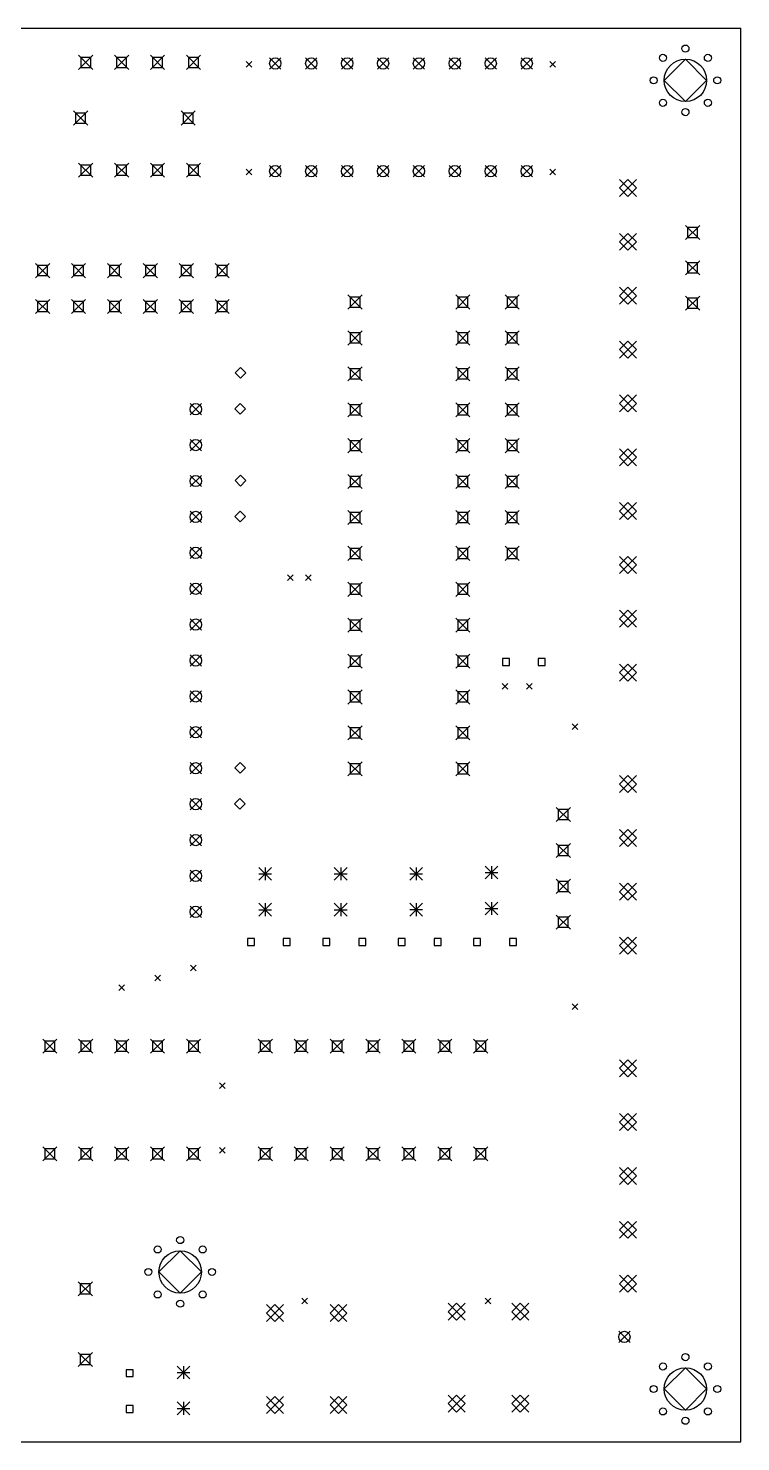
# Model space of a CAD drawing. Extents: x 3.82 to 7.87, y -7.69 to -1.56.
# Drawn here: x 5.89 to 7.874, y -5.502 to -1.565 of the extents above; entities that cross this region are included whole.
import ezdxf

# ---------------------------------------------------------------- set-up
doc = ezdxf.new("R2010")
doc.units = 0
doc.header["$MEASUREMENT"] = 0
doc.layers.add('BLACK', color=7, linetype='CONTINUOUS')

msp = doc.modelspace()

# ---------------------------------------------------------------- linework, layer by layer
at = {"layer": 'BLACK', "linetype": 'CONTINUOUS'}
for p, q in [((3.93701, -1.56496), (7.87402, -1.56496)), ((7.87402, -5.50197), (7.87402, -1.56496)), ((6.03031, -1.64031), (6.06969, -1.67969)), ((6.06969, -1.64031), (6.03031, -1.67969)), ((6.06392, -1.64608), (6.03608, -1.64608)), ((6.03608, -1.64608), (6.03608, -1.67392)), ((6.06392, -1.67392), (6.06392, -1.64608)), ((6.13031, -1.64031), (6.16969, -1.67969)), ((6.16969, -1.64031), (6.13031, -1.67969)), ((6.16392, -1.64608), (6.13608, -1.64608)), ((6.13608, -1.64608), (6.13608, -1.67392)), ((6.16392, -1.67392), (6.16392, -1.64608)), ((6.23031, -1.64031), (6.26969, -1.67969)), ((6.26969, -1.64031), (6.23031, -1.67969)), ((6.26392, -1.64608), (6.23608, -1.64608)), ((6.23608, -1.64608), (6.23608, -1.67392)), ((6.26392, -1.67392), (6.26392, -1.64608)), ((6.33031, -1.64031), (6.36969, -1.67969)), ((6.36969, -1.64031), (6.33031, -1.67969)), ((6.36392, -1.64608), (6.33608, -1.64608)), ((6.33608, -1.64608), (6.33608, -1.67392)), ((6.36392, -1.67392), (6.36392, -1.64608)), ((6.5622, -1.64724), (6.5937, -1.67874)), ((6.5937, -1.64724), (6.5622, -1.67874)), ((6.6622, -1.64724), (6.6937, -1.67874)), ((6.6937, -1.64724), (6.6622, -1.67874)), ((6.7622, -1.64724), (6.7937, -1.67874)), ((6.7937, -1.64724), (6.7622, -1.67874)), ((6.8622, -1.64724), (6.8937, -1.67874)), ((6.8937, -1.64724), (6.8622, -1.67874)), ((6.9622, -1.64724), (6.9937, -1.67874)), ((6.9937, -1.64724), (6.9622, -1.67874)), ((7.0622, -1.64724), (7.0937, -1.67874)), ((7.0937, -1.64724), (7.0622, -1.67874)), ((7.1622, -1.64724), (7.1937, -1.67874)), ((7.1937, -1.64724), (7.1622, -1.67874)), ((7.2622, -1.64724), (7.2937, -1.67874)), ((7.2937, -1.64724), (7.2622, -1.67874)), ((7.72, -1.65094), (7.66094, -1.71)), ((7.77906, -1.71), (7.72, -1.65094)), ((6.03608, -1.67392), (6.06392, -1.67392)), ((6.13608, -1.67392), (6.16392, -1.67392)), ((6.23608, -1.67392), (6.26392, -1.67392)), ((6.33608, -1.67392), (6.36392, -1.67392)), ((6.49713, -1.65713), (6.51287, -1.67287)), ((6.51287, -1.65713), (6.49713, -1.67287)), ((7.34213, -1.65713), (7.35787, -1.67287)), ((7.35787, -1.65713), (7.34213, -1.67287)), ((7.66094, -1.71), (7.72, -1.76906)), ((7.72, -1.76906), (7.77906, -1.71)), ((6.0161, -1.79531), (6.05547, -1.83469)), ((6.05547, -1.79531), (6.0161, -1.83469)), ((6.04971, -1.80108), (6.02187, -1.80108)), ((6.02187, -1.80108), (6.02187, -1.82892)), ((6.04971, -1.82892), (6.04971, -1.80108)), ((6.31531, -1.79531), (6.35469, -1.83469)), ((6.35469, -1.79531), (6.31531, -1.83469)), ((6.34892, -1.80108), (6.32108, -1.80108)), ((6.32108, -1.80108), (6.32108, -1.82892)), ((6.34892, -1.82892), (6.34892, -1.80108)), ((6.02187, -1.82892), (6.04971, -1.82892)), ((6.32108, -1.82892), (6.34892, -1.82892)), ((6.03031, -1.94031), (6.06969, -1.97969)), ((6.06969, -1.94031), (6.03031, -1.97969)), ((6.06392, -1.94608), (6.03608, -1.94608)), ((6.03608, -1.94608), (6.03608, -1.97392)), ((6.06392, -1.97392), (6.06392, -1.94608)), ((6.13031, -1.94031), (6.16969, -1.97969)), ((6.16969, -1.94031), (6.13031, -1.97969)), ((6.16392, -1.94608), (6.13608, -1.94608)), ((6.13608, -1.94608), (6.13608, -1.97392)), ((6.16392, -1.97392), (6.16392, -1.94608)), ((6.23031, -1.94031), (6.26969, -1.97969)), ((6.26969, -1.94031), (6.23031, -1.97969)), ((6.26392, -1.94608), (6.23608, -1.94608)), ((6.23608, -1.94608), (6.23608, -1.97392)), ((6.26392, -1.97392), (6.26392, -1.94608)), ((6.33031, -1.94031), (6.36969, -1.97969)), ((6.36969, -1.94031), (6.33031, -1.97969)), ((6.36392, -1.94608), (6.33608, -1.94608)), ((6.33608, -1.94608), (6.33608, -1.97392)), ((6.36392, -1.97392), (6.36392, -1.94608)), ((6.49713, -1.95713), (6.51287, -1.97287)), ((6.51287, -1.95713), (6.49713, -1.97287)), ((6.5622, -1.94724), (6.5937, -1.97874)), ((6.5937, -1.94724), (6.5622, -1.97874)), ((6.6622, -1.94724), (6.6937, -1.97874)), ((6.6937, -1.94724), (6.6622, -1.97874)), ((6.7622, -1.94724), (6.7937, -1.97874)), ((6.7937, -1.94724), (6.7622, -1.97874)), ((6.8622, -1.94724), (6.8937, -1.97874)), ((6.8937, -1.94724), (6.8622, -1.97874)), ((6.9622, -1.94724), (6.9937, -1.97874)), ((6.9937, -1.94724), (6.9622, -1.97874)), ((7.0622, -1.94724), (7.0937, -1.97874)), ((7.0937, -1.94724), (7.0622, -1.97874)), ((7.1622, -1.94724), (7.1937, -1.97874)), ((7.1937, -1.94724), (7.1622, -1.97874)), ((7.2622, -1.94724), (7.2937, -1.97874)), ((7.2937, -1.94724), (7.2622, -1.97874)), ((7.34213, -1.95713), (7.35787, -1.97287)), ((7.35787, -1.95713), (7.34213, -1.97287)), ((6.03608, -1.97392), (6.06392, -1.97392)), ((6.13608, -1.97392), (6.16392, -1.97392)), ((6.23608, -1.97392), (6.26392, -1.97392)), ((6.33608, -1.97392), (6.36392, -1.97392)), ((7.53638, -1.98622), (7.58362, -2.03346)), ((7.58362, -1.98622), (7.53638, -2.03346)), ((7.56, -1.98622), (7.53638, -2.00984)), ((7.58362, -2.00984), (7.56, -1.98622)), ((7.53638, -2.00984), (7.56, -2.03346)), ((7.56, -2.03346), (7.58362, -2.00984)), ((7.72031, -2.11439), (7.75969, -2.15376)), ((7.75969, -2.11439), (7.72031, -2.15376)), ((7.75392, -2.12016), (7.72608, -2.12016)), ((7.72608, -2.12016), (7.72608, -2.14799)), ((7.75392, -2.14799), (7.75392, -2.12016)), ((7.53638, -2.13622), (7.58362, -2.18346)), ((7.58362, -2.13622), (7.53638, -2.18346)), ((7.56, -2.13622), (7.53638, -2.15984)), ((7.53638, -2.15984), (7.56, -2.18346)), ((7.58362, -2.15984), (7.56, -2.13622)), ((7.56, -2.18346), (7.58362, -2.15984)), ((7.72608, -2.14799), (7.75392, -2.14799)), ((5.91031, -2.22031), (5.94969, -2.25969)), ((5.94969, -2.22031), (5.91031, -2.25969)), ((5.94392, -2.22608), (5.91608, -2.22608)), ((5.91608, -2.22608), (5.91608, -2.25392)), ((5.94392, -2.25392), (5.94392, -2.22608)), ((6.01031, -2.22031), (6.04969, -2.25969)), ((6.04969, -2.22031), (6.01031, -2.25969)), ((6.04392, -2.22608), (6.01608, -2.22608)), ((6.01608, -2.22608), (6.01608, -2.25392)), ((6.04392, -2.25392), (6.04392, -2.22608)), ((6.11031, -2.22031), (6.14969, -2.25969)), ((6.14969, -2.22031), (6.11031, -2.25969)), ((6.14392, -2.22608), (6.11608, -2.22608)), ((6.11608, -2.22608), (6.11608, -2.25392)), ((6.14392, -2.25392), (6.14392, -2.22608)), ((6.21031, -2.22031), (6.24969, -2.25969)), ((6.24969, -2.22031), (6.21031, -2.25969)), ((6.24392, -2.22608), (6.21608, -2.22608)), ((6.21608, -2.22608), (6.21608, -2.25392)), ((6.24392, -2.25392), (6.24392, -2.22608)), ((6.31031, -2.22031), (6.34969, -2.25969)), ((6.34969, -2.22031), (6.31031, -2.25969)), ((6.34392, -2.22608), (6.31608, -2.22608)), ((6.31608, -2.22608), (6.31608, -2.25392)), ((6.34392, -2.25392), (6.34392, -2.22608)), ((6.41031, -2.22031), (6.44969, -2.25969)), ((6.44969, -2.22031), (6.41031, -2.25969)), ((6.44392, -2.22608), (6.41608, -2.22608)), ((6.41608, -2.22608), (6.41608, -2.25392)), ((6.44392, -2.25392), (6.44392, -2.22608)), ((7.72031, -2.21281), (7.75969, -2.25219)), ((7.75969, -2.21281), (7.72031, -2.25219)), ((7.75392, -2.21858), (7.72608, -2.21858)), ((7.72608, -2.21858), (7.72608, -2.24642)), ((7.75392, -2.24642), (7.75392, -2.21858)), ((5.91608, -2.25392), (5.94392, -2.25392)), ((6.01608, -2.25392), (6.04392, -2.25392)), ((6.11608, -2.25392), (6.14392, -2.25392)), ((6.21608, -2.25392), (6.24392, -2.25392)), ((6.31608, -2.25392), (6.34392, -2.25392)), ((6.41608, -2.25392), (6.44392, -2.25392)), ((7.72608, -2.24642), (7.75392, -2.24642)), ((5.91031, -2.32031), (5.94969, -2.35969)), ((5.94969, -2.32031), (5.91031, -2.35969)), ((6.01031, -2.32031), (6.04969, -2.35969)), ((6.04969, -2.32031), (6.01031, -2.35969)), ((6.11031, -2.32031), (6.14969, -2.35969)), ((6.14969, -2.32031), (6.11031, -2.35969)), ((6.21031, -2.32031), (6.24969, -2.35969)), ((6.24969, -2.32031), (6.21031, -2.35969)), ((6.31031, -2.32031), (6.34969, -2.35969)), ((6.34969, -2.32031), (6.31031, -2.35969)), ((6.41031, -2.32031), (6.44969, -2.35969)), ((6.44969, -2.32031), (6.41031, -2.35969)), ((6.78031, -2.30787), (6.81969, -2.34724)), ((6.81969, -2.30787), (6.78031, -2.34724)), ((6.81392, -2.31364), (6.78608, -2.31364)), ((6.78608, -2.31364), (6.78608, -2.34148)), ((6.81392, -2.34148), (6.81392, -2.31364)), ((7.08031, -2.30787), (7.11969, -2.34724)), ((7.11969, -2.30787), (7.08031, -2.34724)), ((7.11392, -2.31364), (7.08608, -2.31364)), ((7.08608, -2.31364), (7.08608, -2.34148)), ((7.11392, -2.34148), (7.11392, -2.31364)), ((7.21781, -2.30781), (7.25719, -2.34719)), ((7.25719, -2.30781), (7.21781, -2.34719)), ((7.25142, -2.31358), (7.22358, -2.31358)), ((7.22358, -2.31358), (7.22358, -2.34142)), ((7.25142, -2.34142), (7.25142, -2.31358)), ((7.53638, -2.28622), (7.58362, -2.33346)), ((7.58362, -2.28622), (7.53638, -2.33346)), ((7.56, -2.28622), (7.53638, -2.30984)), ((7.53638, -2.30984), (7.56, -2.33346)), ((7.58362, -2.30984), (7.56, -2.28622)), ((7.56, -2.33346), (7.58362, -2.30984)), ((7.72031, -2.31124), (7.75969, -2.35061)), ((7.75969, -2.31124), (7.72031, -2.35061)), ((7.75392, -2.31701), (7.72608, -2.31701)), ((7.72608, -2.31701), (7.72608, -2.34484)), ((7.75392, -2.34484), (7.75392, -2.31701)), ((5.94392, -2.32608), (5.91608, -2.32608)), ((5.91608, -2.32608), (5.91608, -2.35392)), ((5.91608, -2.35392), (5.94392, -2.35392)), ((5.94392, -2.35392), (5.94392, -2.32608)), ((6.04392, -2.32608), (6.01608, -2.32608)), ((6.01608, -2.32608), (6.01608, -2.35392)), ((6.01608, -2.35392), (6.04392, -2.35392)), ((6.04392, -2.35392), (6.04392, -2.32608)), ((6.14392, -2.32608), (6.11608, -2.32608)), ((6.11608, -2.32608), (6.11608, -2.35392)), ((6.11608, -2.35392), (6.14392, -2.35392)), ((6.14392, -2.35392), (6.14392, -2.32608)), ((6.24392, -2.32608), (6.21608, -2.32608)), ((6.21608, -2.32608), (6.21608, -2.35392)), ((6.21608, -2.35392), (6.24392, -2.35392)), ((6.24392, -2.35392), (6.24392, -2.32608)), ((6.34392, -2.32608), (6.31608, -2.32608)), ((6.31608, -2.32608), (6.31608, -2.35392)), ((6.31608, -2.35392), (6.34392, -2.35392)), ((6.34392, -2.35392), (6.34392, -2.32608)), ((6.44392, -2.32608), (6.41608, -2.32608)), ((6.41608, -2.32608), (6.41608, -2.35392)), ((6.41608, -2.35392), (6.44392, -2.35392)), ((6.44392, -2.35392), (6.44392, -2.32608)), ((6.78608, -2.34148), (6.81392, -2.34148)), ((7.08608, -2.34148), (7.11392, -2.34148)), ((7.22358, -2.34142), (7.25142, -2.34142)), ((7.72608, -2.34484), (7.75392, -2.34484)), ((6.78031, -2.40787), (6.81969, -2.44724)), ((6.81969, -2.40787), (6.78031, -2.44724)), ((6.81392, -2.41364), (6.78608, -2.41364)), ((6.78608, -2.41364), (6.78608, -2.44148)), ((6.81392, -2.44148), (6.81392, -2.41364)), ((7.08031, -2.40787), (7.11969, -2.44724)), ((7.11969, -2.40787), (7.08031, -2.44724)), ((7.11392, -2.41364), (7.08608, -2.41364)), ((7.08608, -2.41364), (7.08608, -2.44148)), ((7.11392, -2.44148), (7.11392, -2.41364)), ((7.21781, -2.40781), (7.25719, -2.44719)), ((7.25719, -2.40781), (7.21781, -2.44719)), ((7.25142, -2.41358), (7.22358, -2.41358)), ((7.22358, -2.41358), (7.22358, -2.44142)), ((7.25142, -2.44142), (7.25142, -2.41358)), ((7.53638, -2.43622), (7.58362, -2.48346)), ((7.58362, -2.43622), (7.53638, -2.48346)), ((7.56, -2.43622), (7.53638, -2.45984)), ((7.58362, -2.45984), (7.56, -2.43622)), ((6.78608, -2.44148), (6.81392, -2.44148)), ((7.08608, -2.44148), (7.11392, -2.44148)), ((7.22358, -2.44142), (7.25142, -2.44142)), ((7.53638, -2.45984), (7.56, -2.48346)), ((7.56, -2.48346), (7.58362, -2.45984)), ((6.481, -2.51), (6.466, -2.525)), ((6.496, -2.525), (6.481, -2.51)), ((6.78031, -2.50787), (6.81969, -2.54724)), ((6.81969, -2.50787), (6.78031, -2.54724)), ((6.81392, -2.51364), (6.78608, -2.51364)), ((6.78608, -2.51364), (6.78608, -2.54148)), ((6.81392, -2.54148), (6.81392, -2.51364)), ((7.08031, -2.50787), (7.11969, -2.54724)), ((7.11969, -2.50787), (7.08031, -2.54724)), ((7.11392, -2.51364), (7.08608, -2.51364)), ((7.08608, -2.51364), (7.08608, -2.54148)), ((7.11392, -2.54148), (7.11392, -2.51364)), ((7.21781, -2.50781), (7.25719, -2.54719)), ((7.25719, -2.50781), (7.21781, -2.54719)), ((7.25142, -2.51358), (7.22358, -2.51358)), ((7.22358, -2.51358), (7.22358, -2.54142)), ((7.25142, -2.54142), (7.25142, -2.51358)), ((6.466, -2.525), (6.481, -2.54)), ((6.481, -2.54), (6.496, -2.525)), ((6.78608, -2.54148), (6.81392, -2.54148)), ((7.08608, -2.54148), (7.11392, -2.54148)), ((7.22358, -2.54142), (7.25142, -2.54142)), ((7.53638, -2.58622), (7.58362, -2.63346)), ((7.58362, -2.58622), (7.53638, -2.63346)), ((7.56, -2.58622), (7.53638, -2.60984)), ((7.58362, -2.60984), (7.56, -2.58622)), ((6.34075, -2.61025), (6.37225, -2.64175)), ((6.37225, -2.61025), (6.34075, -2.64175)), ((6.48021, -2.61), (6.46521, -2.625)), ((6.46521, -2.625), (6.48021, -2.64)), ((6.49521, -2.625), (6.48021, -2.61)), ((6.48021, -2.64), (6.49521, -2.625)), ((6.78031, -2.60787), (6.81969, -2.64724)), ((6.81969, -2.60787), (6.78031, -2.64724)), ((6.81392, -2.61364), (6.78608, -2.61364)), ((6.78608, -2.61364), (6.78608, -2.64148)), ((6.81392, -2.64148), (6.81392, -2.61364)), ((7.08031, -2.60787), (7.11969, -2.64724)), ((7.11969, -2.60787), (7.08031, -2.64724)), ((7.11392, -2.61364), (7.08608, -2.61364)), ((7.08608, -2.61364), (7.08608, -2.64148)), ((7.11392, -2.64148), (7.11392, -2.61364)), ((7.21781, -2.60781), (7.25719, -2.64719)), ((7.25719, -2.60781), (7.21781, -2.64719)), ((7.25142, -2.61358), (7.22358, -2.61358)), ((7.22358, -2.61358), (7.22358, -2.64142)), ((7.25142, -2.64142), (7.25142, -2.61358)), ((7.53638, -2.60984), (7.56, -2.63346)), ((7.56, -2.63346), (7.58362, -2.60984)), ((6.78608, -2.64148), (6.81392, -2.64148)), ((7.08608, -2.64148), (7.11392, -2.64148)), ((7.22358, -2.64142), (7.25142, -2.64142)), ((6.34075, -2.71025), (6.37225, -2.74175)), ((6.37225, -2.71025), (6.34075, -2.74175)), ((6.78031, -2.70787), (6.81969, -2.74724)), ((6.81969, -2.70787), (6.78031, -2.74724)), ((6.81392, -2.71364), (6.78608, -2.71364)), ((6.78608, -2.71364), (6.78608, -2.74148)), ((6.81392, -2.74148), (6.81392, -2.71364)), ((7.08031, -2.70787), (7.11969, -2.74724)), ((7.11969, -2.70787), (7.08031, -2.74724)), ((7.11392, -2.71364), (7.08608, -2.71364)), ((7.08608, -2.71364), (7.08608, -2.74148)), ((7.11392, -2.74148), (7.11392, -2.71364)), ((7.21781, -2.70781), (7.25719, -2.74719)), ((7.25719, -2.70781), (7.21781, -2.74719)), ((7.25142, -2.71358), (7.22358, -2.71358)), ((7.22358, -2.71358), (7.22358, -2.74142)), ((7.25142, -2.74142), (7.25142, -2.71358)), ((6.78608, -2.74148), (6.81392, -2.74148)), ((7.08608, -2.74148), (7.11392, -2.74148)), ((7.22358, -2.74142), (7.25142, -2.74142)), ((7.53638, -2.73622), (7.58362, -2.78346)), ((7.58362, -2.73622), (7.53638, -2.78346)), ((7.56, -2.73622), (7.53638, -2.75984)), ((7.58362, -2.75984), (7.56, -2.73622)), ((7.53638, -2.75984), (7.56, -2.78346)), ((7.56, -2.78346), (7.58362, -2.75984)), ((6.34075, -2.81025), (6.37225, -2.84175)), ((6.37225, -2.81025), (6.34075, -2.84175)), ((6.48079, -2.81), (6.46579, -2.825)), ((6.46579, -2.825), (6.48079, -2.84)), ((6.49579, -2.825), (6.48079, -2.81)), ((6.48079, -2.84), (6.49579, -2.825)), ((6.78031, -2.80787), (6.81969, -2.84724)), ((6.81969, -2.80787), (6.78031, -2.84724)), ((6.81392, -2.81364), (6.78608, -2.81364)), ((6.78608, -2.81364), (6.78608, -2.84148)), ((6.81392, -2.84148), (6.81392, -2.81364)), ((7.08031, -2.80787), (7.11969, -2.84724)), ((7.11969, -2.80787), (7.08031, -2.84724)), ((7.11392, -2.81364), (7.08608, -2.81364)), ((7.08608, -2.81364), (7.08608, -2.84148)), ((7.11392, -2.84148), (7.11392, -2.81364)), ((7.21781, -2.80781), (7.25719, -2.84719)), ((7.25719, -2.80781), (7.21781, -2.84719)), ((7.25142, -2.81358), (7.22358, -2.81358)), ((7.22358, -2.81358), (7.22358, -2.84142)), ((7.25142, -2.84142), (7.25142, -2.81358)), ((6.78608, -2.84148), (6.81392, -2.84148)), ((7.08608, -2.84148), (7.11392, -2.84148)), ((7.22358, -2.84142), (7.25142, -2.84142)), ((6.34075, -2.91025), (6.37225, -2.94175)), ((6.37225, -2.91025), (6.34075, -2.94175)), ((6.48, -2.91), (6.465, -2.925)), ((6.495, -2.925), (6.48, -2.91)), ((6.78031, -2.90787), (6.81969, -2.94724)), ((6.81969, -2.90787), (6.78031, -2.94724)), ((7.08031, -2.90787), (7.11969, -2.94724)), ((7.11969, -2.90787), (7.08031, -2.94724)), ((7.21781, -2.90781), (7.25719, -2.94719)), ((7.25719, -2.90781), (7.21781, -2.94719)), ((7.53638, -2.88622), (7.58362, -2.93346)), ((7.58362, -2.88622), (7.53638, -2.93346)), ((7.56, -2.88622), (7.53638, -2.90984)), ((7.53638, -2.90984), (7.56, -2.93346)), ((7.58362, -2.90984), (7.56, -2.88622)), ((7.56, -2.93346), (7.58362, -2.90984)), ((6.465, -2.925), (6.48, -2.94)), ((6.48, -2.94), (6.495, -2.925)), ((6.81392, -2.91364), (6.78608, -2.91364)), ((6.78608, -2.91364), (6.78608, -2.94148)), ((6.78608, -2.94148), (6.81392, -2.94148)), ((6.81392, -2.94148), (6.81392, -2.91364)), ((7.11392, -2.91364), (7.08608, -2.91364)), ((7.08608, -2.91364), (7.08608, -2.94148)), ((7.08608, -2.94148), (7.11392, -2.94148)), ((7.11392, -2.94148), (7.11392, -2.91364)), ((7.25142, -2.91358), (7.22358, -2.91358)), ((7.22358, -2.91358), (7.22358, -2.94142)), ((7.22358, -2.94142), (7.25142, -2.94142)), ((7.25142, -2.94142), (7.25142, -2.91358)), ((6.34075, -3.01025), (6.37225, -3.04175)), ((6.37225, -3.01025), (6.34075, -3.04175)), ((6.78031, -3.00787), (6.81969, -3.04724)), ((6.81969, -3.00787), (6.78031, -3.04724)), ((6.81392, -3.01364), (6.78608, -3.01364)), ((6.78608, -3.01364), (6.78608, -3.04148)), ((6.81392, -3.04148), (6.81392, -3.01364)), ((7.08031, -3.00787), (7.11969, -3.04724)), ((7.11969, -3.00787), (7.08031, -3.04724)), ((7.11392, -3.01364), (7.08608, -3.01364)), ((7.08608, -3.01364), (7.08608, -3.04148)), ((7.11392, -3.04148), (7.11392, -3.01364)), ((7.21781, -3.00781), (7.25719, -3.04719)), ((7.25719, -3.00781), (7.21781, -3.04719)), ((7.25142, -3.01358), (7.22358, -3.01358)), ((7.22358, -3.01358), (7.22358, -3.04142)), ((7.25142, -3.04142), (7.25142, -3.01358)), ((6.78608, -3.04148), (6.81392, -3.04148)), ((7.08608, -3.04148), (7.11392, -3.04148)), ((7.22358, -3.04142), (7.25142, -3.04142)), ((7.53638, -3.03622), (7.58362, -3.08346)), ((7.58362, -3.03622), (7.53638, -3.08346)), ((7.56, -3.03622), (7.53638, -3.05984)), ((7.53638, -3.05984), (7.56, -3.08346)), ((7.58362, -3.05984), (7.56, -3.03622)), ((7.56, -3.08346), (7.58362, -3.05984)), ((6.61213, -3.08713), (6.62787, -3.10287)), ((6.62787, -3.08713), (6.61213, -3.10287)), ((6.66213, -3.08713), (6.67787, -3.10287)), ((6.67787, -3.08713), (6.66213, -3.10287)), ((6.78031, -3.10787), (6.81969, -3.14724)), ((6.81969, -3.10787), (6.78031, -3.14724)), ((7.08031, -3.10787), (7.11969, -3.14724)), ((7.11969, -3.10787), (7.08031, -3.14724)), ((6.34075, -3.11025), (6.37225, -3.14175)), ((6.37225, -3.11025), (6.34075, -3.14175)), ((6.81392, -3.11364), (6.78608, -3.11364)), ((6.78608, -3.11364), (6.78608, -3.14148)), ((6.78608, -3.14148), (6.81392, -3.14148)), ((6.81392, -3.14148), (6.81392, -3.11364)), ((7.11392, -3.11364), (7.08608, -3.11364)), ((7.08608, -3.11364), (7.08608, -3.14148)), ((7.08608, -3.14148), (7.11392, -3.14148)), ((7.11392, -3.14148), (7.11392, -3.11364)), ((7.53638, -3.18622), (7.58362, -3.23346)), ((7.58362, -3.18622), (7.53638, -3.23346)), ((7.56, -3.18622), (7.53638, -3.20984)), ((7.58362, -3.20984), (7.56, -3.18622)), ((6.34075, -3.21025), (6.37225, -3.24175)), ((6.37225, -3.21025), (6.34075, -3.24175)), ((6.78031, -3.20787), (6.81969, -3.24724)), ((6.81969, -3.20787), (6.78031, -3.24724)), ((6.81392, -3.21364), (6.78608, -3.21364)), ((6.78608, -3.21364), (6.78608, -3.24148)), ((6.81392, -3.24148), (6.81392, -3.21364)), ((7.08031, -3.20787), (7.11969, -3.24724)), ((7.11969, -3.20787), (7.08031, -3.24724)), ((7.11392, -3.21364), (7.08608, -3.21364)), ((7.08608, -3.21364), (7.08608, -3.24148)), ((7.11392, -3.24148), (7.11392, -3.21364)), ((7.53638, -3.20984), (7.56, -3.23346)), ((7.56, -3.23346), (7.58362, -3.20984)), ((6.78608, -3.24148), (6.81392, -3.24148)), ((7.08608, -3.24148), (7.11392, -3.24148)), ((6.34075, -3.31025), (6.37225, -3.34175)), ((6.37225, -3.31025), (6.34075, -3.34175)), ((6.78031, -3.30787), (6.81969, -3.34724)), ((6.81969, -3.30787), (6.78031, -3.34724)), ((6.81392, -3.31364), (6.78608, -3.31364)), ((6.78608, -3.31364), (6.78608, -3.34148)), ((6.78608, -3.34148), (6.81392, -3.34148)), ((6.81392, -3.34148), (6.81392, -3.31364)), ((7.08031, -3.30787), (7.11969, -3.34724)), ((7.11969, -3.30787), (7.08031, -3.34724)), ((7.11392, -3.31364), (7.08608, -3.31364)), ((7.08608, -3.31364), (7.08608, -3.34148)), ((7.08608, -3.34148), (7.11392, -3.34148)), ((7.11392, -3.34148), (7.11392, -3.31364)), ((7.22974, -3.32026), (7.21026, -3.32026)), ((7.21026, -3.32026), (7.21026, -3.33974)), ((7.21026, -3.33974), (7.22974, -3.33974)), ((7.22974, -3.33974), (7.22974, -3.32026)), ((7.32974, -3.32026), (7.31026, -3.32026)), ((7.31026, -3.32026), (7.31026, -3.33974)), ((7.31026, -3.33974), (7.32974, -3.33974)), ((7.32974, -3.33974), (7.32974, -3.32026)), ((7.53638, -3.33622), (7.58362, -3.38346)), ((7.58362, -3.33622), (7.53638, -3.38346)), ((7.56, -3.33622), (7.53638, -3.35984)), ((7.58362, -3.35984), (7.56, -3.33622)), ((7.53638, -3.35984), (7.56, -3.38346)), ((7.56, -3.38346), (7.58362, -3.35984)), ((6.34075, -3.41025), (6.37225, -3.44175)), ((6.37225, -3.41025), (6.34075, -3.44175)), ((6.78031, -3.40787), (6.81969, -3.44724)), ((6.81969, -3.40787), (6.78031, -3.44724)), ((6.81392, -3.41364), (6.78608, -3.41364)), ((6.78608, -3.41364), (6.78608, -3.44148)), ((6.81392, -3.44148), (6.81392, -3.41364)), ((7.08031, -3.40787), (7.11969, -3.44724)), ((7.11969, -3.40787), (7.08031, -3.44724)), ((7.11392, -3.41364), (7.08608, -3.41364)), ((7.08608, -3.41364), (7.08608, -3.44148)), ((7.11392, -3.44148), (7.11392, -3.41364)), ((7.20963, -3.38963), (7.22537, -3.40537)), ((7.22537, -3.38963), (7.20963, -3.40537)), ((7.27713, -3.38963), (7.29287, -3.40537)), ((7.29287, -3.38963), (7.27713, -3.40537)), ((6.78608, -3.44148), (6.81392, -3.44148)), ((7.08608, -3.44148), (7.11392, -3.44148)), ((7.40463, -3.50213), (7.42037, -3.51787)), ((7.42037, -3.50213), (7.40463, -3.51787)), ((6.34075, -3.51025), (6.37225, -3.54175)), ((6.37225, -3.51025), (6.34075, -3.54175)), ((6.78031, -3.50787), (6.81969, -3.54724)), ((6.81969, -3.50787), (6.78031, -3.54724)), ((6.81392, -3.51364), (6.78608, -3.51364)), ((6.78608, -3.51364), (6.78608, -3.54148)), ((6.78608, -3.54148), (6.81392, -3.54148)), ((6.81392, -3.54148), (6.81392, -3.51364)), ((7.08031, -3.50787), (7.11969, -3.54724)), ((7.11969, -3.50787), (7.08031, -3.54724)), ((7.11392, -3.51364), (7.08608, -3.51364)), ((7.08608, -3.51364), (7.08608, -3.54148)), ((7.08608, -3.54148), (7.11392, -3.54148)), ((7.11392, -3.54148), (7.11392, -3.51364)), ((6.34075, -3.61025), (6.37225, -3.64175)), ((6.37225, -3.61025), (6.34075, -3.64175)), ((6.48, -3.61), (6.465, -3.625)), ((6.495, -3.625), (6.48, -3.61)), ((6.78031, -3.60787), (6.81969, -3.64724)), ((6.81969, -3.60787), (6.78031, -3.64724)), ((6.81392, -3.61364), (6.78608, -3.61364)), ((6.78608, -3.61364), (6.78608, -3.64148)), ((6.81392, -3.64148), (6.81392, -3.61364)), ((7.08031, -3.60787), (7.11969, -3.64724)), ((7.11969, -3.60787), (7.08031, -3.64724)), ((7.11392, -3.61364), (7.08608, -3.61364)), ((7.08608, -3.61364), (7.08608, -3.64148)), ((7.11392, -3.64148), (7.11392, -3.61364)), ((6.465, -3.625), (6.48, -3.64)), ((6.48, -3.64), (6.495, -3.625)), ((6.78608, -3.64148), (6.81392, -3.64148)), ((7.08608, -3.64148), (7.11392, -3.64148)), ((7.53638, -3.64638), (7.58362, -3.69362)), ((7.58362, -3.64638), (7.53638, -3.69362)), ((7.56, -3.64638), (7.53638, -3.67)), ((7.58362, -3.67), (7.56, -3.64638)), ((7.53638, -3.67), (7.56, -3.69362)), ((7.56, -3.69362), (7.58362, -3.67)), ((6.34075, -3.71025), (6.37225, -3.74175)), ((6.37225, -3.71025), (6.34075, -3.74175)), ((6.47921, -3.71), (6.46421, -3.725)), ((6.46421, -3.725), (6.47921, -3.74)), ((6.49421, -3.725), (6.47921, -3.71)), ((6.47921, -3.74), (6.49421, -3.725)), ((7.36031, -3.73531), (7.39969, -3.77469)), ((7.39969, -3.73531), (7.36031, -3.77469)), ((7.39392, -3.74108), (7.36608, -3.74108)), ((7.36608, -3.74108), (7.36608, -3.76892)), ((7.36608, -3.76892), (7.39392, -3.76892)), ((7.39392, -3.76892), (7.39392, -3.74108)), ((6.34075, -3.81025), (6.37225, -3.84175)), ((6.37225, -3.81025), (6.34075, -3.84175)), ((7.53638, -3.79638), (7.58362, -3.84362)), ((7.58362, -3.79638), (7.53638, -3.84362)), ((7.56, -3.79638), (7.53638, -3.82)), ((7.58362, -3.82), (7.56, -3.79638)), ((7.36031, -3.83531), (7.39969, -3.87469)), ((7.39969, -3.83531), (7.36031, -3.87469)), ((7.39392, -3.84108), (7.36608, -3.84108)), ((7.36608, -3.84108), (7.36608, -3.86892)), ((7.39392, -3.86892), (7.39392, -3.84108)), ((7.53638, -3.82), (7.56, -3.84362)), ((7.56, -3.84362), (7.58362, -3.82)), ((7.36608, -3.86892), (7.39392, -3.86892)), ((6.34075, -3.91025), (6.37225, -3.94175)), ((6.37225, -3.91025), (6.34075, -3.94175)), ((6.53228, -3.90228), (6.56772, -3.93772)), ((6.56772, -3.90228), (6.53228, -3.93772)), ((6.53228, -3.92), (6.56772, -3.92)), ((6.55, -3.90228), (6.55, -3.93772)), ((6.74228, -3.90228), (6.77772, -3.93772)), ((6.77772, -3.90228), (6.74228, -3.93772)), ((6.74228, -3.92), (6.77772, -3.92)), ((6.76, -3.90228), (6.76, -3.93772)), ((6.95228, -3.9022), (6.98772, -3.93764)), ((6.98772, -3.9022), (6.95228, -3.93764)), ((6.95228, -3.91992), (6.98772, -3.91992)), ((6.97, -3.9022), (6.97, -3.93764)), ((7.16228, -3.89906), (7.19772, -3.93449)), ((7.19772, -3.89906), (7.16228, -3.93449)), ((7.16228, -3.91677), (7.19772, -3.91677)), ((7.18, -3.89906), (7.18, -3.93449)), ((7.36031, -3.93531), (7.39969, -3.97469)), ((7.39969, -3.93531), (7.36031, -3.97469)), ((7.39392, -3.94108), (7.36608, -3.94108)), ((7.36608, -3.94108), (7.36608, -3.96892)), ((7.36608, -3.96892), (7.39392, -3.96892)), ((7.39392, -3.96892), (7.39392, -3.94108)), ((7.53638, -3.94638), (7.58362, -3.99362)), ((7.58362, -3.94638), (7.53638, -3.99362)), ((7.56, -3.94638), (7.53638, -3.97)), ((7.53638, -3.97), (7.56, -3.99362)), ((7.58362, -3.97), (7.56, -3.94638)), ((7.56, -3.99362), (7.58362, -3.97)), ((6.34075, -4.01025), (6.37225, -4.04175)), ((6.37225, -4.01025), (6.34075, -4.04175)), ((6.53228, -4.00228), (6.56772, -4.03772)), ((6.56772, -4.00228), (6.53228, -4.03772)), ((6.55, -4.00228), (6.55, -4.03772)), ((6.74228, -4.00228), (6.77772, -4.03772)), ((6.77772, -4.00228), (6.74228, -4.03772)), ((6.76, -4.00228), (6.76, -4.03772)), ((6.95228, -4.0022), (6.98772, -4.03764)), ((6.98772, -4.0022), (6.95228, -4.03764)), ((6.97, -4.0022), (6.97, -4.03764)), ((7.16228, -3.99906), (7.19772, -4.03449)), ((7.19772, -3.99906), (7.16228, -4.03449)), ((7.18, -3.99906), (7.18, -4.03449)), ((6.53228, -4.02), (6.56772, -4.02)), ((6.74228, -4.02), (6.77772, -4.02)), ((6.95228, -4.01992), (6.98772, -4.01992)), ((7.16228, -4.01677), (7.19772, -4.01677)), ((7.36031, -4.03531), (7.39969, -4.07469)), ((7.39969, -4.03531), (7.36031, -4.07469)), ((7.39392, -4.04108), (7.36608, -4.04108)), ((7.36608, -4.04108), (7.36608, -4.06892)), ((7.39392, -4.06892), (7.39392, -4.04108)), ((7.36608, -4.06892), (7.39392, -4.06892)), ((6.51974, -4.10026), (6.50026, -4.10026)), ((6.50026, -4.10026), (6.50026, -4.11974)), ((6.50026, -4.11974), (6.51974, -4.11974)), ((6.51974, -4.11974), (6.51974, -4.10026)), ((6.61974, -4.10026), (6.60026, -4.10026)), ((6.60026, -4.10026), (6.60026, -4.11974)), ((6.60026, -4.11974), (6.61974, -4.11974)), ((6.61974, -4.11974), (6.61974, -4.10026)), ((6.72974, -4.10026), (6.71026, -4.10026)), ((6.71026, -4.10026), (6.71026, -4.11974)), ((6.71026, -4.11974), (6.72974, -4.11974)), ((6.72974, -4.11974), (6.72974, -4.10026)), ((6.82974, -4.10026), (6.81026, -4.10026)), ((6.81026, -4.10026), (6.81026, -4.11974)), ((6.81026, -4.11974), (6.82974, -4.11974)), ((6.82974, -4.11974), (6.82974, -4.10026)), ((6.93974, -4.10026), (6.92026, -4.10026)), ((6.92026, -4.10026), (6.92026, -4.11974)), ((6.92026, -4.11974), (6.93974, -4.11974)), ((6.93974, -4.11974), (6.93974, -4.10026)), ((7.03974, -4.10026), (7.02026, -4.10026)), ((7.02026, -4.10026), (7.02026, -4.11974)), ((7.02026, -4.11974), (7.03974, -4.11974)), ((7.03974, -4.11974), (7.03974, -4.10026)), ((7.14974, -4.10026), (7.13026, -4.10026)), ((7.13026, -4.10026), (7.13026, -4.11974)), ((7.13026, -4.11974), (7.14974, -4.11974)), ((7.14974, -4.11974), (7.14974, -4.10026)), ((7.24974, -4.10026), (7.23026, -4.10026)), ((7.23026, -4.10026), (7.23026, -4.11974)), ((7.23026, -4.11974), (7.24974, -4.11974)), ((7.24974, -4.11974), (7.24974, -4.10026)), ((7.53638, -4.09638), (7.58362, -4.14362)), ((7.58362, -4.09638), (7.53638, -4.14362)), ((7.56, -4.09638), (7.53638, -4.12)), ((7.53638, -4.12), (7.56, -4.14362)), ((7.58362, -4.12), (7.56, -4.09638)), ((7.56, -4.14362), (7.58362, -4.12)), ((6.24213, -4.20213), (6.25787, -4.21787)), ((6.25787, -4.20213), (6.24213, -4.21787)), ((6.34213, -4.17463), (6.35787, -4.19037)), ((6.35787, -4.17463), (6.34213, -4.19037)), ((6.14213, -4.22963), (6.15787, -4.24537)), ((6.15787, -4.22963), (6.14213, -4.24537)), ((7.40463, -4.28213), (7.42037, -4.29787)), ((7.42037, -4.28213), (7.40463, -4.29787)), ((5.93031, -4.38031), (5.96969, -4.41969)), ((5.96969, -4.38031), (5.93031, -4.41969)), ((5.96392, -4.38608), (5.93608, -4.38608)), ((5.93608, -4.38608), (5.93608, -4.41392)), ((5.96392, -4.41392), (5.96392, -4.38608)), ((6.03031, -4.38031), (6.06969, -4.41969)), ((6.06969, -4.38031), (6.03031, -4.41969)), ((6.06392, -4.38608), (6.03608, -4.38608)), ((6.03608, -4.38608), (6.03608, -4.41392)), ((6.06392, -4.41392), (6.06392, -4.38608)), ((6.13031, -4.38031), (6.16969, -4.41969)), ((6.16969, -4.38031), (6.13031, -4.41969)), ((6.16392, -4.38608), (6.13608, -4.38608)), ((6.13608, -4.38608), (6.13608, -4.41392)), ((6.16392, -4.41392), (6.16392, -4.38608)), ((6.23031, -4.38031), (6.26969, -4.41969)), ((6.26969, -4.38031), (6.23031, -4.41969)), ((6.26392, -4.38608), (6.23608, -4.38608)), ((6.23608, -4.38608), (6.23608, -4.41392)), ((6.26392, -4.41392), (6.26392, -4.38608)), ((6.33031, -4.38031), (6.36969, -4.41969)), ((6.36969, -4.38031), (6.33031, -4.41969)), ((6.36392, -4.38608), (6.33608, -4.38608)), ((6.33608, -4.38608), (6.33608, -4.41392)), ((6.36392, -4.41392), (6.36392, -4.38608)), ((6.53031, -4.38031), (6.56969, -4.41969)), ((6.56969, -4.38031), (6.53031, -4.41969)), ((6.56392, -4.38608), (6.53608, -4.38608)), ((6.53608, -4.38608), (6.53608, -4.41392)), ((6.56392, -4.41392), (6.56392, -4.38608)), ((6.63031, -4.38031), (6.66969, -4.41969)), ((6.66969, -4.38031), (6.63031, -4.41969)), ((6.66392, -4.38608), (6.63608, -4.38608)), ((6.63608, -4.38608), (6.63608, -4.41392)), ((6.66392, -4.41392), (6.66392, -4.38608)), ((6.73031, -4.38031), (6.76969, -4.41969)), ((6.76969, -4.38031), (6.73031, -4.41969)), ((6.76392, -4.38608), (6.73608, -4.38608)), ((6.73608, -4.38608), (6.73608, -4.41392)), ((6.76392, -4.41392), (6.76392, -4.38608)), ((6.83031, -4.38031), (6.86969, -4.41969)), ((6.86969, -4.38031), (6.83031, -4.41969)), ((6.86392, -4.38608), (6.83608, -4.38608)), ((6.83608, -4.38608), (6.83608, -4.41392)), ((6.86392, -4.41392), (6.86392, -4.38608)), ((6.93031, -4.38031), (6.96969, -4.41969)), ((6.96969, -4.38031), (6.93031, -4.41969)), ((6.96392, -4.38608), (6.93608, -4.38608)), ((6.93608, -4.38608), (6.93608, -4.41392)), ((6.96392, -4.41392), (6.96392, -4.38608)), ((7.03031, -4.38031), (7.06969, -4.41969)), ((7.06969, -4.38031), (7.03031, -4.41969)), ((7.06392, -4.38608), (7.03608, -4.38608)), ((7.03608, -4.38608), (7.03608, -4.41392)), ((7.06392, -4.41392), (7.06392, -4.38608)), ((7.13031, -4.38031), (7.16969, -4.41969)), ((7.16969, -4.38031), (7.13031, -4.41969)), ((7.16392, -4.38608), (7.13608, -4.38608)), ((7.13608, -4.38608), (7.13608, -4.41392)), ((7.16392, -4.41392), (7.16392, -4.38608)), ((5.93608, -4.41392), (5.96392, -4.41392)), ((6.03608, -4.41392), (6.06392, -4.41392)), ((6.13608, -4.41392), (6.16392, -4.41392)), ((6.23608, -4.41392), (6.26392, -4.41392)), ((6.33608, -4.41392), (6.36392, -4.41392)), ((6.53608, -4.41392), (6.56392, -4.41392)), ((6.63608, -4.41392), (6.66392, -4.41392)), ((6.73608, -4.41392), (6.76392, -4.41392)), ((6.83608, -4.41392), (6.86392, -4.41392)), ((6.93608, -4.41392), (6.96392, -4.41392)), ((7.03608, -4.41392), (7.06392, -4.41392)), ((7.13608, -4.41392), (7.16392, -4.41392)), ((7.53638, -4.43819), (7.58362, -4.48543)), ((7.58362, -4.43819), (7.53638, -4.48543)), ((7.56, -4.43819), (7.53638, -4.46181)), ((7.58362, -4.46181), (7.56, -4.43819)), ((7.53638, -4.46181), (7.56, -4.48543)), ((7.56, -4.48543), (7.58362, -4.46181)), ((6.42213, -4.50213), (6.43787, -4.51787)), ((6.43787, -4.50213), (6.42213, -4.51787)), ((7.53638, -4.58819), (7.58362, -4.63543)), ((7.58362, -4.58819), (7.53638, -4.63543)), ((7.56, -4.58819), (7.53638, -4.61181)), ((7.58362, -4.61181), (7.56, -4.58819)), ((7.53638, -4.61181), (7.56, -4.63543)), ((7.56, -4.63543), (7.58362, -4.61181)), ((5.93031, -4.68031), (5.96969, -4.71969)), ((5.96969, -4.68031), (5.93031, -4.71969)), ((6.03031, -4.68031), (6.06969, -4.71969)), ((6.06969, -4.68031), (6.03031, -4.71969)), ((6.13031, -4.68031), (6.16969, -4.71969)), ((6.16969, -4.68031), (6.13031, -4.71969)), ((6.23031, -4.68031), (6.26969, -4.71969)), ((6.26969, -4.68031), (6.23031, -4.71969)), ((6.33031, -4.68031), (6.36969, -4.71969)), ((6.36969, -4.68031), (6.33031, -4.71969)), ((6.42213, -4.68213), (6.43787, -4.69787)), ((6.43787, -4.68213), (6.42213, -4.69787)), ((6.53031, -4.68031), (6.56969, -4.71969)), ((6.56969, -4.68031), (6.53031, -4.71969)), ((6.63031, -4.68031), (6.66969, -4.71969)), ((6.66969, -4.68031), (6.63031, -4.71969)), ((6.73031, -4.68031), (6.76969, -4.71969)), ((6.76969, -4.68031), (6.73031, -4.71969)), ((6.83031, -4.68031), (6.86969, -4.71969)), ((6.86969, -4.68031), (6.83031, -4.71969)), ((6.93031, -4.68031), (6.96969, -4.71969)), ((6.96969, -4.68031), (6.93031, -4.71969)), ((7.03031, -4.68031), (7.06969, -4.71969)), ((7.06969, -4.68031), (7.03031, -4.71969)), ((7.13031, -4.68031), (7.16969, -4.71969)), ((7.16969, -4.68031), (7.13031, -4.71969)), ((5.96392, -4.68608), (5.93608, -4.68608)), ((5.93608, -4.68608), (5.93608, -4.71392)), ((5.93608, -4.71392), (5.96392, -4.71392)), ((5.96392, -4.71392), (5.96392, -4.68608)), ((6.06392, -4.68608), (6.03608, -4.68608)), ((6.03608, -4.68608), (6.03608, -4.71392)), ((6.03608, -4.71392), (6.06392, -4.71392)), ((6.06392, -4.71392), (6.06392, -4.68608)), ((6.16392, -4.68608), (6.13608, -4.68608)), ((6.13608, -4.68608), (6.13608, -4.71392)), ((6.13608, -4.71392), (6.16392, -4.71392)), ((6.16392, -4.71392), (6.16392, -4.68608)), ((6.26392, -4.68608), (6.23608, -4.68608)), ((6.23608, -4.68608), (6.23608, -4.71392)), ((6.23608, -4.71392), (6.26392, -4.71392)), ((6.26392, -4.71392), (6.26392, -4.68608)), ((6.36392, -4.68608), (6.33608, -4.68608)), ((6.33608, -4.68608), (6.33608, -4.71392)), ((6.33608, -4.71392), (6.36392, -4.71392)), ((6.36392, -4.71392), (6.36392, -4.68608)), ((6.56392, -4.68608), (6.53608, -4.68608)), ((6.53608, -4.68608), (6.53608, -4.71392)), ((6.53608, -4.71392), (6.56392, -4.71392)), ((6.56392, -4.71392), (6.56392, -4.68608)), ((6.66392, -4.68608), (6.63608, -4.68608)), ((6.63608, -4.68608), (6.63608, -4.71392)), ((6.63608, -4.71392), (6.66392, -4.71392)), ((6.66392, -4.71392), (6.66392, -4.68608)), ((6.76392, -4.68608), (6.73608, -4.68608)), ((6.73608, -4.68608), (6.73608, -4.71392)), ((6.73608, -4.71392), (6.76392, -4.71392)), ((6.76392, -4.71392), (6.76392, -4.68608)), ((6.86392, -4.68608), (6.83608, -4.68608)), ((6.83608, -4.68608), (6.83608, -4.71392)), ((6.83608, -4.71392), (6.86392, -4.71392)), ((6.86392, -4.71392), (6.86392, -4.68608)), ((6.96392, -4.68608), (6.93608, -4.68608)), ((6.93608, -4.68608), (6.93608, -4.71392)), ((6.93608, -4.71392), (6.96392, -4.71392)), ((6.96392, -4.71392), (6.96392, -4.68608)), ((7.06392, -4.68608), (7.03608, -4.68608)), ((7.03608, -4.68608), (7.03608, -4.71392)), ((7.03608, -4.71392), (7.06392, -4.71392)), ((7.06392, -4.71392), (7.06392, -4.68608)), ((7.16392, -4.68608), (7.13608, -4.68608)), ((7.13608, -4.68608), (7.13608, -4.71392)), ((7.13608, -4.71392), (7.16392, -4.71392)), ((7.16392, -4.71392), (7.16392, -4.68608)), ((7.53638, -4.73819), (7.58362, -4.78543)), ((7.58362, -4.73819), (7.53638, -4.78543)), ((7.56, -4.73819), (7.53638, -4.76181)), ((7.53638, -4.76181), (7.56, -4.78543)), ((7.58362, -4.76181), (7.56, -4.73819)), ((7.56, -4.78543), (7.58362, -4.76181)), ((7.53638, -4.88819), (7.58362, -4.93543)), ((7.58362, -4.88819), (7.53638, -4.93543)), ((7.56, -4.88819), (7.53638, -4.91181)), ((7.53638, -4.91181), (7.56, -4.93543)), ((7.58362, -4.91181), (7.56, -4.88819)), ((7.56, -4.93543), (7.58362, -4.91181)), ((6.313, -4.96994), (6.25394, -5.029)), ((6.37206, -5.029), (6.313, -4.96994)), ((6.25394, -5.029), (6.313, -5.08806)), ((6.313, -5.08806), (6.37206, -5.029)), ((7.53638, -5.03819), (7.58362, -5.08543)), ((7.58362, -5.03819), (7.53638, -5.08543)), ((7.56, -5.03819), (7.53638, -5.06181)), ((7.58362, -5.06181), (7.56, -5.03819)), ((6.02913, -5.0563), (6.0685, -5.09567)), ((6.0685, -5.0563), (6.02913, -5.09567)), ((6.06274, -5.06206), (6.0349, -5.06206)), ((6.0349, -5.06206), (6.0349, -5.0899)), ((6.06274, -5.0899), (6.06274, -5.06206)), ((7.53638, -5.06181), (7.56, -5.08543)), ((7.56, -5.08543), (7.58362, -5.06181)), ((6.0349, -5.0899), (6.06274, -5.0899)), ((6.65213, -5.10213), (6.66787, -5.11787)), ((6.66787, -5.10213), (6.65213, -5.11787)), ((7.05921, -5.11638), (7.10646, -5.16362)), ((7.10646, -5.11638), (7.05921, -5.16362)), ((7.08283, -5.11638), (7.05921, -5.14)), ((7.10646, -5.14), (7.08283, -5.11638)), ((7.16213, -5.10213), (7.17787, -5.11787)), ((7.17787, -5.10213), (7.16213, -5.11787)), ((7.23638, -5.11638), (7.28362, -5.16362)), ((7.28362, -5.11638), (7.23638, -5.16362)), ((7.26, -5.11638), (7.23638, -5.14)), ((7.28362, -5.14), (7.26, -5.11638)), ((6.55315, -5.12008), (6.60039, -5.16732)), ((6.60039, -5.12008), (6.55315, -5.16732)), ((6.57677, -5.12008), (6.55315, -5.1437)), ((6.55315, -5.1437), (6.57677, -5.16732)), ((6.60039, -5.1437), (6.57677, -5.12008)), ((6.57677, -5.16732), (6.60039, -5.1437)), ((6.73031, -5.12008), (6.77756, -5.16732)), ((6.77756, -5.12008), (6.73031, -5.16732)), ((6.75394, -5.12008), (6.73031, -5.1437)), ((6.73031, -5.1437), (6.75394, -5.16732)), ((6.77756, -5.1437), (6.75394, -5.12008)), ((6.75394, -5.16732), (6.77756, -5.1437)), ((7.05921, -5.14), (7.08283, -5.16362)), ((7.08283, -5.16362), (7.10646, -5.14)), ((7.23638, -5.14), (7.26, -5.16362)), ((7.26, -5.16362), (7.28362, -5.14)), ((7.53425, -5.19425), (7.56575, -5.22575)), ((7.56575, -5.19425), (7.53425, -5.22575)), ((6.02913, -5.25315), (6.0685, -5.29252)), ((6.0685, -5.25315), (6.02913, -5.29252)), ((6.06274, -5.25892), (6.0349, -5.25892)), ((6.0349, -5.25892), (6.0349, -5.28675)), ((6.06274, -5.28675), (6.06274, -5.25892)), ((6.0349, -5.28675), (6.06274, -5.28675)), ((6.18174, -5.30126), (6.16226, -5.30126)), ((6.16226, -5.30126), (6.16226, -5.32074)), ((6.18174, -5.32074), (6.18174, -5.30126)), ((6.30428, -5.29128), (6.33972, -5.32672)), ((6.33972, -5.29128), (6.30428, -5.32672)), ((6.30428, -5.309), (6.33972, -5.309)), ((6.322, -5.29128), (6.322, -5.32672)), ((7.72, -5.29594), (7.66094, -5.355)), ((7.77906, -5.355), (7.72, -5.29594)), ((6.16226, -5.32074), (6.18174, -5.32074)), ((6.30428, -5.39128), (6.33972, -5.42672)), ((6.33972, -5.39128), (6.30428, -5.42672)), ((6.322, -5.39128), (6.322, -5.42672)), ((6.55315, -5.37598), (6.60039, -5.42323)), ((6.60039, -5.37598), (6.55315, -5.42323)), ((6.57677, -5.37598), (6.55315, -5.39961)), ((6.60039, -5.39961), (6.57677, -5.37598)), ((6.73031, -5.37598), (6.77756, -5.42323)), ((6.77756, -5.37598), (6.73031, -5.42323)), ((6.75394, -5.37598), (6.73031, -5.39961)), ((6.77756, -5.39961), (6.75394, -5.37598)), ((7.05921, -5.37228), (7.10646, -5.41953)), ((7.10646, -5.37228), (7.05921, -5.41953)), ((7.08283, -5.37228), (7.05921, -5.39591)), ((7.10646, -5.39591), (7.08283, -5.37228)), ((7.23638, -5.37228), (7.28362, -5.41953)), ((7.28362, -5.37228), (7.23638, -5.41953)), ((7.26, -5.37228), (7.23638, -5.39591)), ((7.28362, -5.39591), (7.26, -5.37228)), ((7.66094, -5.355), (7.72, -5.41406)), ((7.72, -5.41406), (7.77906, -5.355)), ((6.18174, -5.40126), (6.16226, -5.40126)), ((6.16226, -5.40126), (6.16226, -5.42074)), ((6.16226, -5.42074), (6.18174, -5.42074)), ((6.18174, -5.42074), (6.18174, -5.40126)), ((6.30428, -5.409), (6.33972, -5.409)), ((6.55315, -5.39961), (6.57677, -5.42323)), ((6.57677, -5.42323), (6.60039, -5.39961)), ((6.73031, -5.39961), (6.75394, -5.42323)), ((6.75394, -5.42323), (6.77756, -5.39961)), ((7.05921, -5.39591), (7.08283, -5.41953)), ((7.08283, -5.41953), (7.10646, -5.39591)), ((7.23638, -5.39591), (7.26, -5.41953)), ((7.26, -5.41953), (7.28362, -5.39591)), ((3.93701, -5.50197), (7.87402, -5.50197))]:
    msp.add_line(p, q, dxfattribs=at)
at = {"layer": 'BLACK'}
for centre, radius in [((7.72, -1.62142), 0.00984), ((6.57795, -1.66299), 0.01575), ((6.67795, -1.66299), 0.01575), ((6.77795, -1.66299), 0.01575), ((6.87795, -1.66299), 0.01575), ((6.97795, -1.66299), 0.01575), ((7.07795, -1.66299), 0.01575), ((7.17795, -1.66299), 0.01575), ((7.27795, -1.66299), 0.01575), ((7.65736, -1.64736), 0.00984), ((7.72, -1.71), 0.05906), ((7.78264, -1.64736), 0.00984), ((7.63142, -1.71), 0.00984), ((7.80858, -1.71), 0.00984), ((7.65736, -1.77264), 0.00984), ((7.78264, -1.77264), 0.00984), ((7.72, -1.79858), 0.00984), ((6.57795, -1.96299), 0.01575), ((6.67795, -1.96299), 0.01575), ((6.77795, -1.96299), 0.01575), ((6.87795, -1.96299), 0.01575), ((6.97795, -1.96299), 0.01575), ((7.07795, -1.96299), 0.01575), ((7.17795, -1.96299), 0.01575), ((7.27795, -1.96299), 0.01575), ((6.3565, -2.626), 0.01575), ((6.3565, -2.726), 0.01575), ((6.3565, -2.826), 0.01575), ((6.3565, -2.926), 0.01575), ((6.3565, -3.026), 0.01575), ((6.3565, -3.126), 0.01575), ((6.3565, -3.226), 0.01575), ((6.3565, -3.326), 0.01575), ((6.3565, -3.426), 0.01575), ((6.3565, -3.526), 0.01575), ((6.3565, -3.626), 0.01575), ((6.3565, -3.726), 0.01575), ((6.3565, -3.826), 0.01575), ((6.3565, -3.926), 0.01575), ((6.3565, -4.026), 0.01575), ((6.25036, -4.96636), 0.00984), ((6.313, -4.94042), 0.00984), ((6.37564, -4.96636), 0.00984), ((6.313, -5.029), 0.05906), ((6.22442, -5.029), 0.00984), ((6.40158, -5.029), 0.00984), ((6.25036, -5.09164), 0.00984), ((6.313, -5.11758), 0.00984), ((6.37564, -5.09164), 0.00984), ((7.55, -5.21), 0.01575), ((7.72, -5.26642), 0.00984), ((7.65736, -5.29236), 0.00984), ((7.72, -5.355), 0.05906), ((7.78264, -5.29236), 0.00984), ((7.63142, -5.355), 0.00984), ((7.80858, -5.355), 0.00984), ((7.65736, -5.41764), 0.00984), ((7.78264, -5.41764), 0.00984), ((7.72, -5.44358), 0.00984)]:
    msp.add_circle(centre, radius, dxfattribs=at)

doc.saveas('drawing.dxf')
